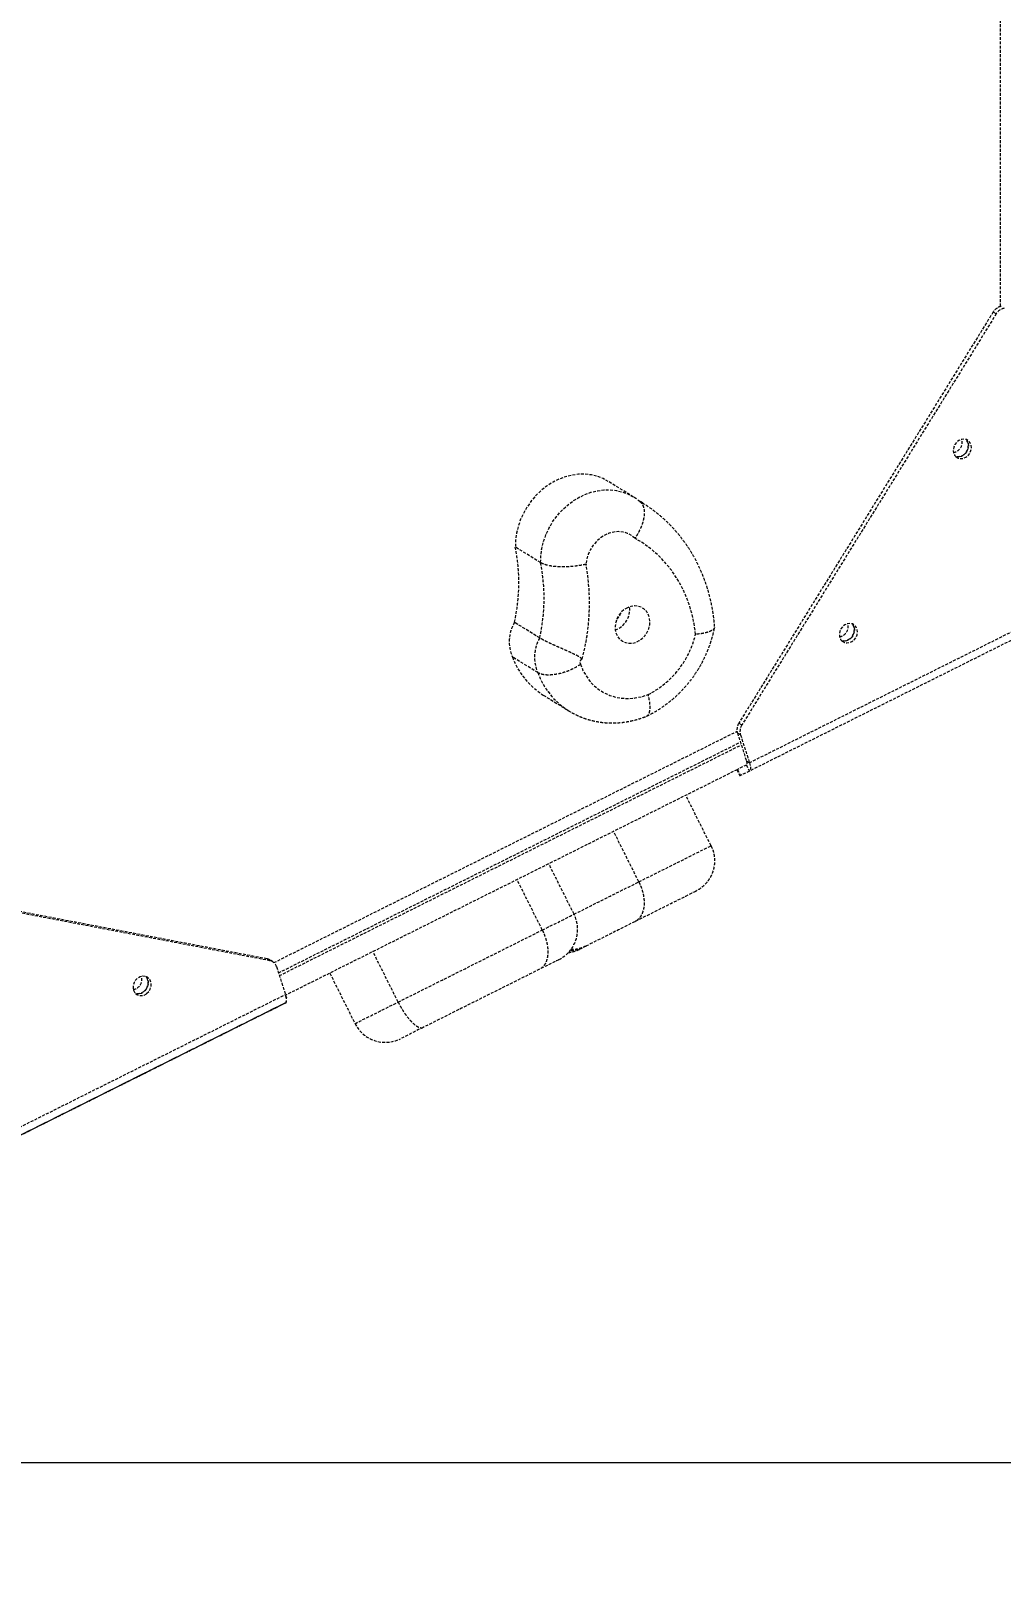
# Model space of a CAD drawing. Header units: millimetres. Extents: x -3960 to 3430, y -2884 to 2225.
# Drawn here: x 299 to 729, y -819 to -133 of the extents above; entities that cross this region are included whole.
import ezdxf

# ---------------------------------------------------------------- set-up
doc = ezdxf.new("R2010")
doc.units = ezdxf.units.MM
doc.linetypes.add('HIDDEN', pattern=[1.905, 1.27, -0.635])
for name, color, linetype in [('DIKOM_ОБЪЕКТ', 7, 'Continuous'), ('DIKOM_РАЗМЕР_ЗОНА', 7, 'Continuous'), ('DIKOM_РАЗМЕР_ОБЪЕКТА', 7, 'Continuous')]:
    doc.layers.add(name, color=color, linetype=linetype)
doc.styles.add('style1', font='arialbd.ttf', dxfattribs={"width": 0.8})
doc.dimstyles.new('1-50', dxfattribs={"dimtxt": 300, "dimasz": 200, "dimexe": 100, "dimexo": 0, "dimgap": 100, "dimtad": 1, "dimtxsty": 'style1', "dimcen": 200, "dimclrd": 7, "dimclre": 7, "dimclrt": 7, "dimadec": 1, "dimazin": 2, "dimtfac": 1, "dimtmove": 0, "dimatfit": 2, "dimfxl": 0, "dimlwd": 25, "dimlwe": 18, "dimarcsym": 0})

# ---------------------------------------------------------------- blocks, each defined once
blk = doc.blocks.new('*D1')
at = {"layer": 'Defpoints', "color": 0, "transparency": 16777216}
for p in [(-1646.58, -384.36), (1929.75, -477.12), (1929.75, -1272.12)]:
    blk.add_point(p, dxfattribs=at)
at = {"layer": 'DIKOM_РАЗМЕР_ОБЪЕКТА', "color": 7, "lineweight": 18, "transparency": 16777216}
for p, q in [((-1646.58, -384.36), (-1646.58, -1372.12)), ((1929.75, -477.12), (1929.75, -1372.12))]:
    blk.add_line(p, q, dxfattribs=at)
at = {"layer": 'DIKOM_РАЗМЕР_ОБЪЕКТА', "color": 7, "lineweight": 25, "transparency": 16777216}
blk.add_line((-1446.58, -1272.12), (1729.75, -1272.12), dxfattribs=at)
at = {"layer": 'DIKOM_РАЗМЕР_ОБЪЕКТА', "color": 7, "transparency": 16777216}
for points in [[(-1446.58, -1238.79), (-1446.58, -1305.45), (-1646.58, -1272.12)], [(1729.75, -1238.79), (1729.75, -1305.45), (1929.75, -1272.12)]]:
    blk.add_solid(points, dxfattribs=at)
at = {"layer": 'DIKOM_РАЗМЕР_ОБЪЕКТА', "color": 7, "transparency": 16777216, "insert": (141.59, -1018.85), "char_height": 300, "attachment_point": 5, "style": 'style1'}
blk.add_mtext('{\\fArial|b0|i0|c204|p34;3550}', dxfattribs=at)
blk = doc.blocks.new('*D2')
at = {"layer": 'Defpoints', "color": 0, "transparency": 16777216}
for p in [(1188.61, 729.83), (-1925.03, -767.19), (1470.26, -767.19)]:
    blk.add_point(p, dxfattribs=at)
at = {"layer": 'DIKOM_РАЗМЕР_ОБЪЕКТА', "color": 7, "lineweight": 18, "transparency": 16777216}
for p, q in [((1188.61, 729.83), (-2025.03, 729.83)), ((1470.26, -767.19), (-2025.03, -767.19))]:
    blk.add_line(p, q, dxfattribs=at)
at = {"layer": 'DIKOM_РАЗМЕР_ОБЪЕКТА', "color": 7, "lineweight": 25, "transparency": 16777216}
blk.add_line((-1925.03, 529.83), (-1925.03, -567.19), dxfattribs=at)
at = {"layer": 'DIKOM_РАЗМЕР_ОБЪЕКТА', "color": 7, "transparency": 16777216}
for points in [[(-1958.36, 529.83), (-1891.69, 529.83), (-1925.03, 729.83)], [(-1958.36, -567.19), (-1891.69, -567.19), (-1925.03, -767.19)]]:
    blk.add_solid(points, dxfattribs=at)
at = {"layer": 'DIKOM_РАЗМЕР_ОБЪЕКТА', "color": 7, "transparency": 16777216, "insert": (-2178.2, -18.68), "char_height": 300, "attachment_point": 5, "rotation": 90, "style": 'style1'}
blk.add_mtext('{\\fArial|b0|i0|c204|p34;1500}', dxfattribs=at)
blk = doc.blocks.new('*D3')
at = {"layer": 'Defpoints', "color": 0, "transparency": 16777216}
for p in [(1049.1, 2224.81), (-3510.19, -2267.17), (1391.3, -2267.17)]:
    blk.add_point(p, dxfattribs=at)
at = {"layer": 'DIKOM_РАЗМЕР_ЗОНА', "color": 7, "lineweight": 18, "transparency": 16777216}
for p, q in [((1049.1, 2224.81), (-3610.19, 2224.81)), ((1391.3, -2267.17), (-3610.19, -2267.17))]:
    blk.add_line(p, q, dxfattribs=at)
at = {"layer": 'DIKOM_РАЗМЕР_ЗОНА', "color": 7, "lineweight": 25, "transparency": 16777216}
blk.add_line((-3510.19, 2024.81), (-3510.19, -2067.17), dxfattribs=at)
at = {"layer": 'DIKOM_РАЗМЕР_ЗОНА', "color": 7, "transparency": 16777216}
for points in [[(-3543.52, 2024.81), (-3476.86, 2024.81), (-3510.19, 2224.81)], [(-3543.52, -2067.17), (-3476.86, -2067.17), (-3510.19, -2267.17)]]:
    blk.add_solid(points, dxfattribs=at)
at = {"layer": 'DIKOM_РАЗМЕР_ЗОНА', "color": 7, "transparency": 16777216, "insert": (-3763.36, -99.6), "char_height": 300, "attachment_point": 5, "rotation": 90, "style": 'style1'}
blk.add_mtext('{\\fArial|b0|i0|c204|p34;4500}', dxfattribs=at)
blk = doc.blocks.new('*D4')
at = {"layer": 'Defpoints', "color": 0, "transparency": 16777216}
for p in [(-3146.44, -695.08), (3429.88, -695.08), (3429.88, -2784.15)]:
    blk.add_point(p, dxfattribs=at)
at = {"layer": 'DIKOM_РАЗМЕР_ЗОНА', "color": 7, "lineweight": 18, "transparency": 16777216}
for p, q in [((-3146.44, -695.08), (-3146.44, -2884.15)), ((3429.88, -695.08), (3429.88, -2884.15))]:
    blk.add_line(p, q, dxfattribs=at)
at = {"layer": 'DIKOM_РАЗМЕР_ЗОНА', "color": 7, "lineweight": 25, "transparency": 16777216}
blk.add_line((-2946.44, -2784.15), (3229.88, -2784.15), dxfattribs=at)
at = {"layer": 'DIKOM_РАЗМЕР_ЗОНА', "color": 7, "transparency": 16777216}
for points in [[(-2946.44, -2750.81), (-2946.44, -2817.48), (-3146.44, -2784.15)], [(3229.88, -2750.81), (3229.88, -2817.48), (3429.88, -2784.15)]]:
    blk.add_solid(points, dxfattribs=at)
at = {"layer": 'DIKOM_РАЗМЕР_ЗОНА', "color": 7, "transparency": 16777216, "insert": (141.72, -2530.97), "char_height": 300, "attachment_point": 5, "style": 'style1'}
blk.add_mtext('{\\fArial|b0|i0|c204|p34;6550}', dxfattribs=at)

msp = doc.modelspace()

# ---------------------------------------------------------------- linework, layer by layer
at = {"layer": 'DIKOM_ОБЪЕКТ', "color": 7, "linetype": 'HIDDEN', "lineweight": 15}
for p, q in [((728.45639, -254.73791), (728.52645, -24.94443)), ((725.24626, -257.17323), (612.58567, -439.35273)), ((726.58745, -258.0027), (613.92687, -440.1822)), ((726.58745, -258.0027), (725.24626, -257.17323)), ((565.93097, -339.14703), (554.75273, -332.23379)), ((570.03692, -341.88904), (568.05347, -340.66236)), ((568.31792, -340.86528), (569.91106, -341.81139)), ((524.73162, -368.2237), (513.55339, -361.31047)), ((524.34418, -401.60338), (513.16595, -394.69015)), ((733.13775, -402.71364), (617.25046, -460.61309)), ((617.25116, -456.90458), (733.15808, -398.99539)), ((523.50518, -416.9882), (512.32694, -410.07497)), ((525.95368, -426.93704), (537.13191, -433.85028)), ((537.13191, -433.85028), (537.00021, -433.76839)), ((406.59946, -545.47287), (611.7779, -442.96184)), ((613.29059, -444.5447), (611.94939, -443.71523)), ((611.94939, -443.71523), (615.90996, -456.07511)), ((612.58567, -439.35273), (613.92687, -440.1822)), ((613.29059, -444.5447), (617.25116, -456.90458)), ((408.62966, -550.01992), (613.25373, -447.78585)), ((409.01907, -551.23505), (613.64314, -449.00098)), ((615.90964, -457.92941), (611.94621, -459.90958)), ((615.90964, -457.92941), (617.25046, -460.61309)), ((615.90996, -456.07511), (617.25116, -456.90458)), ((611.77424, -459.99548), (411.79451, -559.90913)), ((611.72738, -460.01896), (613.06819, -462.70263)), ((611.94621, -459.90958), (613.28703, -462.59326)), ((617.25046, -460.61309), (613.28703, -462.59326)), ((600.2539, -493.69778), (589.08037, -471.33381)), ((568.26645, -509.67942), (557.09296, -487.31528)), ((539.56084, -524.02128), (528.38735, -501.65715)), ((403.52766, -543.80208), (221.32276, -508.9429)), ((404.86891, -544.63152), (222.66406, -509.77231)), ((525.4972, -531.04767), (514.32371, -508.68354)), ((461.64061, -562.95161), (450.46714, -540.58761)), ((404.86891, -544.63152), (403.52766, -543.80208)), ((406.11534, -545.1146), (404.77404, -544.28519)), ((407.73952, -547.24188), (411.69993, -559.60185)), ((431.36575, -550.13102), (442.53923, -572.49502)), ((287.01247, -621.89802), (411.69993, -559.60185)), ((411.80567, -559.9035), (412.25092, -561.13906)), ((412.064, -561.02345), (412.25092, -561.13906)), ((412.25014, -563.05193), (412.09487, -562.74109)), ((412.25092, -561.13906), (412.09663, -561.21614)), ((404.33093, -567.00684), (222.08761, -658.04385)), ((411.69908, -563.31045), (287.01162, -625.60662)), ((287.20099, -625.52497), (412.25014, -563.05193)), ((404.33093, -567.00684), (404.3248, -566.99466)), ((407.1466, -565.58493), (407.1528, -565.59735)), ((407.1528, -565.59735), (412.25014, -563.05193))]:
    msp.add_line(p, q, dxfattribs=at)
at = {"layer": 'DIKOM_ОБЪЕКТ', "color": 7, "linetype": 'HIDDEN', "lineweight": 15, "flags": 128}
for points in [[(708.85739, -321.41422), (709.80181, -321.95787), (710.89078, -322.16843), (712.03596, -322.02875), (713.14458, -321.55015), (714.1269, -320.77154), (714.90335, -319.75579), (715.41094, -318.58536), (715.60859, -317.35501), (715.48018, -316.16433), (715.03633, -315.10992), (714.31296, -314.27717), (713.36849, -313.73342), (712.27957, -313.52296), (711.1344, -313.66264), (710.02571, -314.14113), (709.04346, -314.91984), (708.26701, -315.9356), (707.75941, -317.10602), (707.56177, -318.33638), (707.69011, -319.52695), (708.13397, -320.58137), (708.85739, -321.41422)], [(713.23077, -313.68579), (713.69513, -314.28045), (714.13898, -315.33486), (714.26739, -316.52554), (714.06975, -317.75589), (713.56215, -318.92632), (712.7857, -319.94207), (711.80339, -320.72068), (710.69476, -321.19928), (709.54959, -321.33896), (708.59833, -321.17602)], [(708.60469, -321.18246), (709.01375, -321.28739), (710.14255, -321.32105), (711.28087, -321.00669), (712.3363, -320.36983), (713.22339, -319.462), (713.87039, -318.35666), (714.22471, -317.14359), (714.2578, -315.92085), (713.96691, -314.78765), (713.37565, -313.83576), (713.23937, -313.68861)], [(554.75273, -332.23379), (552.51404, -331.0301), (549.94555, -330.03948), (547.24824, -329.38021), (544.45536, -329.06032), (541.60127, -329.08369), (538.72127, -329.45008), (535.8508, -330.15498), (533.02523, -331.18958), (530.27954, -332.54138), (527.64744, -334.19347), (525.16143, -336.12566), (522.85211, -338.314), (520.74805, -340.73145), (518.87522, -343.34839), (517.25652, -346.13245), (515.91208, -349.04935), (514.85849, -352.06306), (514.10857, -355.13652), (513.67175, -358.23167), (513.55339, -361.31047)], [(524.73162, -368.2237), (524.84998, -365.14491), (525.2868, -362.04976), (526.03672, -358.9763), (527.09031, -355.96259), (528.43475, -353.04569), (530.05345, -350.26163), (531.92628, -347.64469), (534.03034, -345.22724), (536.33966, -343.0389), (538.82567, -341.10671), (541.45777, -339.45462), (544.20346, -338.10282), (547.02904, -337.06822), (549.8995, -336.36332), (552.7795, -335.99693), (555.6336, -335.97356), (558.42647, -336.29345), (561.12378, -336.95272), (563.69227, -337.94334), (565.93437, -339.14914)], [(566.5131, -357.43451), (564.97372, -356.19614), (563.22654, -355.27987), (561.31917, -354.71111), (559.30395, -354.50515), (557.2361, -354.66769), (555.17233, -355.19437), (553.16889, -356.07079), (551.28078, -357.27278), (549.55982, -358.76764), (548.05289, -360.51421), (546.80148, -362.46488), (545.83973, -364.56606), (545.19404, -366.76039), (544.88199, -368.98769)], [(593.42863, -399.98248), (592.7798, -395.41944), (591.81193, -390.96868), (590.52989, -386.65422), (588.94074, -382.49903), (587.053, -378.52532), (584.87664, -374.75466), (582.42346, -371.20709), (579.70664, -367.90165), (576.74067, -364.85615), (573.5414, -362.08673), (570.12615, -359.60847), (566.5131, -357.43451)], [(563.21389, -388.20082), (561.77382, -389.06472), (560.4846, -390.20031), (559.39911, -391.5612), (558.56165, -393.09158), (558.00662, -394.72901), (557.7568, -396.40619), (557.82219, -398.05472), (558.20028, -399.6068), (558.87565, -400.99909), (559.82054, -402.17463), (560.99629, -403.08513), (562.35476, -403.69348), (563.84029, -403.97466), (565.39212, -403.91716), (566.94675, -403.52347), (568.4405, -402.80955), (569.81222, -401.80459), (571.00574, -400.54988), (571.97209, -399.09682), (572.67196, -397.50472), (573.07648, -395.8389), (573.16913, -394.16745), (572.94617, -392.55893), (572.41682, -391.07911), (571.60254, -389.78858), (570.53676, -388.74011), (569.26306, -387.97683), (567.83371, -387.52981), (566.30725, -387.41739), (564.74591, -387.64414), (563.21389, -388.20082)], [(658.36541, -403.06317), (659.30982, -403.60682), (660.3987, -403.81744), (661.54388, -403.67776), (662.6525, -403.19917), (663.63492, -402.4205), (664.41126, -401.40481), (664.91879, -400.23428), (665.11644, -399.00392), (664.9882, -397.81329), (664.54434, -396.75887), (663.82081, -395.92608), (662.8764, -395.38244), (661.78743, -395.17187), (660.64235, -395.31149), (659.53372, -395.79009), (658.55131, -396.56876), (657.77496, -397.58445), (657.26743, -398.75498), (657.06978, -399.98533), (657.19803, -401.17597), (657.64188, -402.23039), (658.36541, -403.06317)], [(662.73862, -395.33471), (663.20314, -395.9294), (663.647, -396.98381), (663.77524, -398.17445), (663.57766, -399.40491), (663.07006, -400.57534), (662.29372, -401.59103), (661.3113, -402.3697), (660.20268, -402.84829), (659.0575, -402.98797), (658.10624, -402.82504)], [(658.11238, -402.83134), (658.52166, -402.9364), (659.65057, -402.97001), (660.78878, -402.6557), (661.84415, -402.01875), (662.73135, -401.11085), (663.3783, -400.00568), (663.73272, -398.79254), (663.76582, -397.5698), (663.47493, -396.4366), (662.88367, -395.48472), (662.74722, -395.33752)], [(542.44957, -413.27572), (543.53217, -415.96349), (544.90826, -418.45949), (546.56054, -420.73208), (548.46833, -422.753), (550.60761, -424.49671), (552.95179, -425.94154), (555.47126, -427.0692), (558.13443, -427.86557), (560.90788, -428.32076), (563.75704, -428.42892), (566.64588, -428.18891), (569.53843, -427.60348), (572.39821, -426.6803)], [(615.90996, -456.07511), (616.01148, -456.42392), (616.08533, -456.75017), (616.13021, -457.04765), (616.14528, -457.31072), (616.13021, -457.53426), (616.08512, -457.71399), (616.01117, -457.84653), (615.90964, -457.92941)], [(617.25116, -456.90458), (617.45419, -457.6022), (617.6019, -458.2547), (617.69165, -458.84966), (617.72174, -459.3757), (617.69148, -459.82285), (617.60148, -460.18234), (617.45359, -460.44742), (617.25046, -460.61309)], [(611.77424, -459.99548), (611.81323, -459.97602), (611.94621, -459.90958)], [(568.26645, -509.67942), (572.35916, -507.63453), (576.23556, -505.69789), (579.87733, -503.87841), (583.26738, -502.1847), (586.3896, -500.62473), (589.22926, -499.20593), (591.77298, -497.93502), (594.00888, -496.81793), (595.92636, -495.85995), (597.51629, -495.0656), (598.7712, -494.43865), (599.68519, -493.98204), (600.2539, -493.69778)], [(539.56084, -524.02128), (541.40173, -523.1015), (544.14748, -521.72963), (546.97316, -520.31792), (549.84386, -518.88359), (552.72415, -517.4446), (555.57862, -516.01848), (558.37202, -514.62279), (561.07003, -513.27479), (563.63917, -511.99126), (566.04785, -510.78778), (568.26645, -509.67942)], [(593.39383, -513.89318), (592.74361, -514.21812), (591.77414, -514.70241), (590.49065, -515.34365), (588.9, -516.13844), (587.01071, -517.08237), (584.83295, -518.17042), (582.37831, -519.39682), (579.66006, -520.75493), (576.69264, -522.2375), (573.49207, -523.83647), (570.0755, -525.54348), (566.46123, -527.3492)], [(525.4972, -531.04767), (528.29528, -529.64979), (530.82281, -528.38692), (533.05978, -527.2693), (534.98837, -526.30572), (536.59321, -525.50398), (537.86139, -524.87038), (538.78306, -524.40988), (539.35065, -524.1263), (539.55966, -524.02187), (539.56084, -524.02128)], [(566.46123, -527.3492), (564.92136, -528.11866), (563.1735, -528.99191), (561.26575, -529.945), (559.25023, -530.95204), (557.1821, -531.98527), (555.11807, -533.01653), (553.11463, -534.0175), (551.22661, -534.96079), (549.50585, -535.82053), (547.99922, -536.57324), (546.74815, -537.19824), (545.78698, -537.67852), (545.14178, -538.00092), (544.83037, -538.1564)], [(461.64061, -562.95161), (466.35836, -560.59454), (471.19444, -558.1784), (476.1261, -555.71443), (481.12994, -553.21442), (486.18251, -550.69008), (491.25981, -548.15339), (496.33793, -545.6162), (501.39305, -543.09055), (506.4012, -540.58845), (511.33876, -538.12154), (516.18241, -535.70156), (520.90938, -533.33991), (525.4972, -531.04767)], [(543.11412, -539.01392), (542.80583, -539.16789), (542.53443, -539.30356), (542.31856, -539.41139), (542.17302, -539.48404), (542.10807, -539.51659), (542.10494, -539.5181)], [(544.83037, -538.1564), (544.34397, -538.3995), (543.11412, -539.01392)], [(524.25022, -548.43867), (520.18198, -550.47124), (515.99551, -552.56282), (511.71335, -554.70229), (507.35841, -556.87817), (502.95407, -559.07866), (498.52391, -561.29202), (494.09177, -563.50647), (489.68138, -565.70987), (485.31633, -567.89072), (481.02004, -570.03724), (476.81575, -572.13786), (472.72563, -574.18128)], [(532.84645, -544.14381), (532.80137, -544.16632), (532.47392, -544.32989), (531.83273, -544.65038), (530.88426, -545.12421), (529.6379, -545.74686), (528.10612, -546.51217), (526.30421, -547.41249), (524.25022, -548.43867)], [(350.21668, -559.22574), (351.12534, -558.3434), (351.80063, -557.25506), (352.18778, -556.04875), (352.25555, -554.82238), (351.99818, -553.67507), (351.43684, -552.69994), (350.61679, -551.97594), (349.60463, -551.56171), (348.48216, -551.49079), (347.34049, -551.76897), (346.27206, -552.37379), (345.36341, -553.25612), (344.68812, -554.34447), (344.30091, -555.55067), (344.23325, -556.77711), (344.49056, -557.92446), (345.0519, -558.89959), (345.87196, -559.62358), (346.88417, -560.03778), (348.00652, -560.10863), (349.14824, -559.83042), (350.21668, -559.22574)], [(349.8897, -551.63967), (350.09554, -551.87053), (350.65693, -552.84563), (350.91425, -553.99298), (350.84653, -555.21931), (350.45938, -556.42562), (349.78409, -557.51396), (348.87543, -558.3963), (347.80694, -559.00101), (346.66527, -559.2792), (345.54287, -559.20837), (345.25762, -559.13024)], [(345.27393, -559.14679), (345.65241, -559.24202), (346.78122, -559.27568), (347.91942, -558.96125), (348.9749, -558.32436), (349.86205, -557.4165), (350.50899, -556.31119), (350.86336, -555.09809), (350.89651, -553.87544), (350.60563, -552.74225), (350.0143, -551.79026), (349.86778, -551.63275)], [(411.69908, -563.31045), (411.90226, -563.14475), (412.0502, -562.87964), (412.14026, -562.52012), (412.17047, -562.073), (412.14043, -561.54693), (412.05067, -560.95196), (411.90292, -560.2995), (411.69993, -559.60185)], [(407.1528, -565.59735), (406.9527, -565.69726), (406.70107, -565.82296), (406.40113, -565.97276), (406.05672, -566.1447), (405.67236, -566.33669), (405.25297, -566.54625), (404.80386, -566.77053), (404.33093, -567.00684)], [(442.53923, -572.49502), (442.6258, -572.45178), (443.01999, -572.25484), (443.72826, -571.90105), (444.74173, -571.39463), (446.04802, -570.74198), (447.63098, -569.95109), (449.4711, -569.03178), (451.54569, -567.99527), (453.82918, -566.85439), (456.2934, -565.62319), (458.90797, -564.31693), (461.64061, -562.95161)], [(472.72563, -574.18128), (470.73363, -575.1766), (468.86359, -576.11088), (467.16685, -576.95859), (465.68987, -577.69649), (464.47309, -578.30451), (463.54972, -578.76579), (462.94514, -579.06787), (462.67589, -579.20236), (462.6618, -579.20938)], [(344.57354, -596.85938), (344.24881, -597.02168), (344.24682, -597.02277), (344.56772, -596.86255), (345.18552, -596.55399), (346.05014, -596.12213), (347.09153, -595.60183), (348.22546, -595.03545), (349.35988, -594.46877), (350.40296, -593.94757), (351.27018, -593.51425), (351.89135, -593.20388), (352.21607, -593.04158), (352.21806, -593.04049), (351.89717, -593.20071), (351.27936, -593.50927), (350.4147, -593.94116), (349.3733, -594.46146), (348.23943, -595.0278), (347.10496, -595.59452), (346.06193, -596.11569), (345.19466, -596.54904), (344.57354, -596.85938)]]:
    msp.add_lwpolyline(points, dxfattribs=at)
at = {"layer": 'DIKOM_ОБЪЕКТ', "color": 7, "linetype": 'HIDDEN', "lineweight": 15}
for centre, radius, start, end in [((729.84423, -259.91192), 5.3518, 102.21920209, 149.2206877), ((731.18485, -260.74068), 5.35094, 102.21598087, 149.22413329), ((706.97754, -314.99604), 4.50257, 278.84763725, 17.68246511), ((435.18838, -377.09297), 79.93849, 347.28310249, 11.38689765), ((446.36661, -384.00621), 79.93849, 347.28310249, 11.38689765), ((450.02623, -386.13123), 96.39251, 345.04337149, 10.24463436), ((554.57199, -388.9695), 9.65088, 289.68235871, 6.84825115), ((555.40302, -389.48335), 4.9041, 308.68173471, 347.84836765), ((527.6356, -403.19453), 16.78378, 149.55556305, 204.2014077), ((656.48592, -396.64522), 4.50218, 278.84293016, 17.68627891), ((538.81383, -410.10777), 16.78378, 149.55556305, 204.2014077), ((553.90897, -390.48399), 40.64511, 297.05815655, 346.48538887), ((543.63931, -398.70766), 33.31186, 199.9523833, 237.93297007), ((543.61672, -412.39541), 1.46191, 108.48937304, 217.02529468), ((555.05306, -405.43325), 33.59741, 200.11613116, 237.49802118), ((617.05415, -442.23212), 5.31584, 147.2031456, 196.20048995), ((618.39534, -443.06159), 5.31584, 147.2031456, 196.20048995), ((688.14917, -612.6495), 167.69381, 116.5143287, 116.59791771), ((526.1424, -530.72535), 15, 296.54757677, 26.54757677), ((535.40087, -526.09964), 15, 276.36636622, 296.54757677), ((402.84527, -547.41191), 3.67376, 58.33096989, 79.2952633), ((404.14518, -548.31099), 3.74997, 16.56480201, 78.87228134), ((343.61744, -552.95176), 4.50184, 279.09286283, 17.64450183), ((455.9577, -565.79094), 15, 206.54757677, 296.54757677)]:
    msp.add_arc(centre, radius, start, end, dxfattribs=at)
for points, knots in [([(568.78391, -341.20939), (568.08433, -340.63691), (567.17357, -339.89161), (566.15342, -339.3112), (565.91687, -339.17661)], [0, 0, 0, 0, 0.768126858, 1, 1, 1, 1]), ([(568.75729, -341.24432), (568.9488, -341.39408), (569.49397, -341.82039), (570.09682, -342.88299), (570.56386, -344.37407), (570.71478, -346.11853), (570.56106, -348.07715), (570.10465, -350.16568), (569.34837, -352.35972), (568.21037, -354.80037), (567.17375, -356.49768), (566.52284, -357.42071), (566.5131, -357.43451)], [0, 0, 0, 0, 0.061597088, 0.175352146, 0.285894862, 0.399635604, 0.510286406, 0.624125354, 0.735061398, 0.849183202, 0.997744035, 1, 1, 1, 1]), ([(601.84316, -396.59918), (601.78524, -395.87572), (601.59681, -393.52186), (601.05034, -389.58477), (600.11214, -384.83163), (598.87902, -380.18604), (597.36483, -375.66678), (595.57374, -371.29241), (593.51455, -367.08021), (591.19582, -363.04688), (588.62795, -359.20805), (585.82185, -355.57818), (582.78911, -352.17157), (579.54452, -348.99693), (576.09288, -346.0792), (572.87548, -343.67515), (570.74037, -342.36233), (569.88414, -341.83586)], [0, 0, 0, 0, 0.031870885, 0.103695314, 0.17545252, 0.247067252, 0.318517222, 0.389790618, 0.460869441, 0.531751427, 0.602430642, 0.672914485, 0.743213447, 0.813344771, 0.88333521, 0.953214599, 1, 1, 1, 1]), ([(544.88199, -368.98769), (544.86765, -368.99085), (543.84836, -369.21574), (541.97674, -369.56022), (539.1937, -369.90678), (536.67171, -370.09109), (534.17236, -370.13831), (531.81071, -370.04159), (529.6049, -369.7975), (527.66508, -369.4115), (525.97543, -368.89327), (525.15016, -368.44901), (524.73162, -368.2237)], [0, 0, 0, 0, 0.002042317, 0.145144839, 0.250936062, 0.359758495, 0.465083906, 0.573432461, 0.678553804, 0.786706814, 0.891827844, 1, 1, 1, 1]), ([(571.77711, -436.24436), (572.37983, -435.94971), (574.14809, -435.08528), (576.98845, -433.42565), (580.24677, -431.20707), (583.35123, -428.73251), (586.28621, -426.02397), (589.03176, -423.09625), (591.57041, -419.96823), (593.88546, -416.65915), (595.96244, -413.18987), (597.7863, -409.58144), (599.34756, -405.85684), (600.62665, -402.03821), (601.41208, -399.04463), (601.74703, -397.33006), (601.82655, -396.92301)], [0, 0, 0, 0, 0.0399874394, 0.1173162539, 0.1947628841, 0.2724002301, 0.3501993943, 0.4281262088, 0.5061593829, 0.5842818748, 0.6624727476, 0.7407186361, 0.8190048692, 0.8973109306, 0.9756206785, 1, 1, 1, 1]), ([(601.81624, -396.92083), (601.74668, -397.13418), (601.60271, -397.57581), (600.8663, -398.19629), (599.75755, -398.76734), (598.2607, -399.25853), (596.21874, -399.69815), (594.49551, -399.90257), (593.44069, -399.98158), (593.42863, -399.98248)], [0, 0, 0, 0, 0.145063475, 0.300278831, 0.459923207, 0.616640257, 0.777787973, 0.997460693, 1, 1, 1, 1]), ([(543.1531, -411.00896), (543.14789, -411.00368), (542.75591, -410.60683), (541.79703, -409.94393), (540.05254, -408.98935), (537.97422, -408.00567), (535.67373, -406.98426), (533.35715, -405.97573), (531.14507, -405.00319), (529.0575, -404.05567), (527.20309, -403.16729), (525.57035, -402.32907), (524.75679, -401.84758), (524.34418, -401.60338)], [0, 0, 0, 0, 0.001081099, 0.081254204, 0.164374199, 0.268219512, 0.375110366, 0.478069444, 0.583954653, 0.68648808, 0.791957325, 0.894489441, 1, 1, 1, 1]), ([(542.44957, -413.27572), (542.43933, -413.28355), (541.56601, -413.9509), (539.88009, -414.94341), (537.32909, -416.11517), (534.9774, -416.95479), (532.62445, -417.57612), (530.38049, -417.95414), (528.26755, -418.08997), (526.39289, -417.97358), (524.74385, -417.6272), (523.92199, -417.20322), (523.50518, -416.9882)], [0, 0, 0, 0, 0.0016806479, 0.1432302581, 0.2488652596, 0.3575550348, 0.4631162059, 0.5717372659, 0.6772732555, 0.7858703573, 0.8914040579, 1, 1, 1, 1]), ([(571.66183, -436.24872), (571.76812, -436.21932), (572.14924, -436.11389), (572.61601, -435.52889), (573.04593, -434.51302), (573.25415, -433.14424), (573.25168, -431.46656), (573.01402, -429.35973), (572.66027, -427.68155), (572.40429, -426.70351), (572.39821, -426.6803)], [0, 0, 0, 0, 0.058319534, 0.209127799, 0.355722905, 0.506559731, 0.653224815, 0.804137412, 0.995352196, 1, 1, 1, 1]), ([(536.99149, -433.74589), (537.08658, -433.81093), (538.1086, -434.51002), (540.21646, -435.59086), (543.29729, -436.95252), (546.51118, -437.99487), (549.81346, -438.74697), (553.18825, -439.19466), (556.61189, -439.3383), (560.0619, -439.17492), (563.5159, -438.70737), (566.9478, -437.92994), (569.66847, -437.08491), (571.22554, -436.46751), (571.67713, -436.28845)], [0, 0, 0, 0, 0.009681178, 0.104060751, 0.198327375, 0.292583383, 0.386946813, 0.481536887, 0.57644787, 0.671753844, 0.767514578, 0.863757207, 0.96048669, 1, 1, 1, 1]), ([(600.2539, -493.69778), (600.58697, -494.45337), (601.26277, -495.98647), (601.76784, -498.44878), (601.88276, -500.97328), (601.56937, -503.46351), (600.8399, -505.88973), (599.7225, -508.14949), (598.22739, -510.21658), (596.18407, -512.23065), (594.46128, -513.35823), (593.40592, -513.88712), (593.39383, -513.89318)], [0, 0, 0, 0, 0.104314846, 0.211656482, 0.315967035, 0.423280619, 0.527985212, 0.635675727, 0.74139613, 0.85010076, 0.998282811, 1, 1, 1, 1]), ([(568.26645, -509.67942), (568.61486, -510.43255), (569.32181, -511.96065), (570.04884, -514.32764), (570.51023, -516.69425), (570.66237, -518.96299), (570.50814, -521.10808), (570.05195, -523.03405), (569.29567, -524.72101), (568.15823, -526.24534), (567.12121, -527.01834), (566.47097, -527.34432), (566.46123, -527.3492)], [0, 0, 0, 0, 0.10538424, 0.213826283, 0.319212505, 0.427648601, 0.533134317, 0.641665318, 0.747418689, 0.856221535, 0.997847392, 1, 1, 1, 1]), ([(525.4972, -531.04767), (525.84518, -531.79578), (526.55124, -533.31377), (527.29887, -535.65483), (527.7972, -537.98784), (528.00403, -540.21819), (527.92149, -542.32112), (527.55069, -544.20787), (526.89304, -545.85658), (525.8549, -547.36778), (524.884, -548.12214), (524.25739, -548.43509), (524.25022, -548.43867)], [0, 0, 0, 0, 0.10431136, 0.211656778, 0.315965711, 0.423279441, 0.527988117, 0.635676661, 0.741392131, 0.850100583, 0.998283793, 1, 1, 1, 1]), ([(543.11412, -539.01392), (543.10891, -539.01653), (542.71711, -539.21299), (541.75794, -539.61998), (540.01019, -540.06031), (538.57272, -540.28719), (537.68561, -540.21804), (537.55705, -540.20801)], [0, 0, 0, 0, 0.003774939, 0.284284634, 0.575091849, 0.938420706, 1, 1, 1, 1]), ([(544.83037, -538.1564), (544.81601, -538.16355), (543.7956, -538.67175), (541.92551, -539.33079), (539.58658, -539.75726), (538.35102, -539.71051), (537.94592, -539.69518)], [0, 0, 0, 0, 0.00675116, 0.479750628, 0.829427237, 1, 1, 1, 1]), ([(461.64061, -562.95161), (462.02331, -563.68766), (462.79978, -565.18106), (464.08642, -567.26848), (465.43277, -569.19295), (466.78737, -570.86079), (468.13182, -572.25737), (469.40403, -573.31953), (470.58814, -574.03741), (471.74144, -574.41654), (472.4073, -574.34064), (472.72094, -574.18363), (472.72563, -574.18128)], [0, 0, 0, 0, 0.1053890911, 0.2138298494, 0.3192138089, 0.4276493998, 0.5331356002, 0.6416651661, 0.7474231037, 0.8562220759, 0.997849324, 1, 1, 1, 1])]:
    msp.add_open_spline(points, degree=3, knots=knots, dxfattribs=at)

# ---------------------------------------------------------------- dimensions: what is measured, and where the dimension line sits
at = {"layer": 'DIKOM_РАЗМЕР_ЗОНА'}
dim = msp.add_linear_dim(base=(-3510.18905, -2267.17138), p1=(1049.09735, 2224.81299), p2=(1391.2989, -2267.17138), angle=90, text='{\\fArial|b0|i0|c204|p34;4500}', dimstyle='1-50', dxfattribs=at)
dim.commit()
dim.dimension.update_dxf_attribs({"geometry": '*D3', "text_midpoint": (-3510.18905, -99.59524), "dimtype": 160})
dim = msp.add_linear_dim(base=(3429.87916, -2784.1452), p1=(-3146.43934, -695.07691), p2=(3429.87916, -695.07691), text='{\\fArial|b0|i0|c204|p34;6550}', dimstyle='1-50', dxfattribs=at)
dim.commit()
dim.dimension.update_dxf_attribs({"geometry": '*D4', "text_midpoint": (141.71991, -2784.1452), "dimtype": 160})
at = {"layer": 'DIKOM_РАЗМЕР_ОБЪЕКТА'}
dim = msp.add_linear_dim(base=(-1925.02807, -767.1931), p1=(1188.60911, 729.83344), p2=(1470.26477, -767.1931), angle=90, text='{\\fArial|b0|i0|c204|p34;1500}', dimstyle='1-50', dxfattribs=at)
dim.commit()
dim.dimension.update_dxf_attribs({"geometry": '*D2', "text_midpoint": (-1925.02807, -18.67983), "dimtype": 160})
dim = msp.add_linear_dim(base=(1929.75124, -1272.12053), p1=(-1646.57778, -384.35602), p2=(1929.75124, -477.11638), text='{\\fArial|b0|i0|c204|p34;3550}', dimstyle='1-50', dxfattribs=at)
dim.commit()
dim.dimension.update_dxf_attribs({"geometry": '*D1', "text_midpoint": (141.58673, -1272.12053), "dimtype": 160})

doc.saveas('drawing.dxf')
